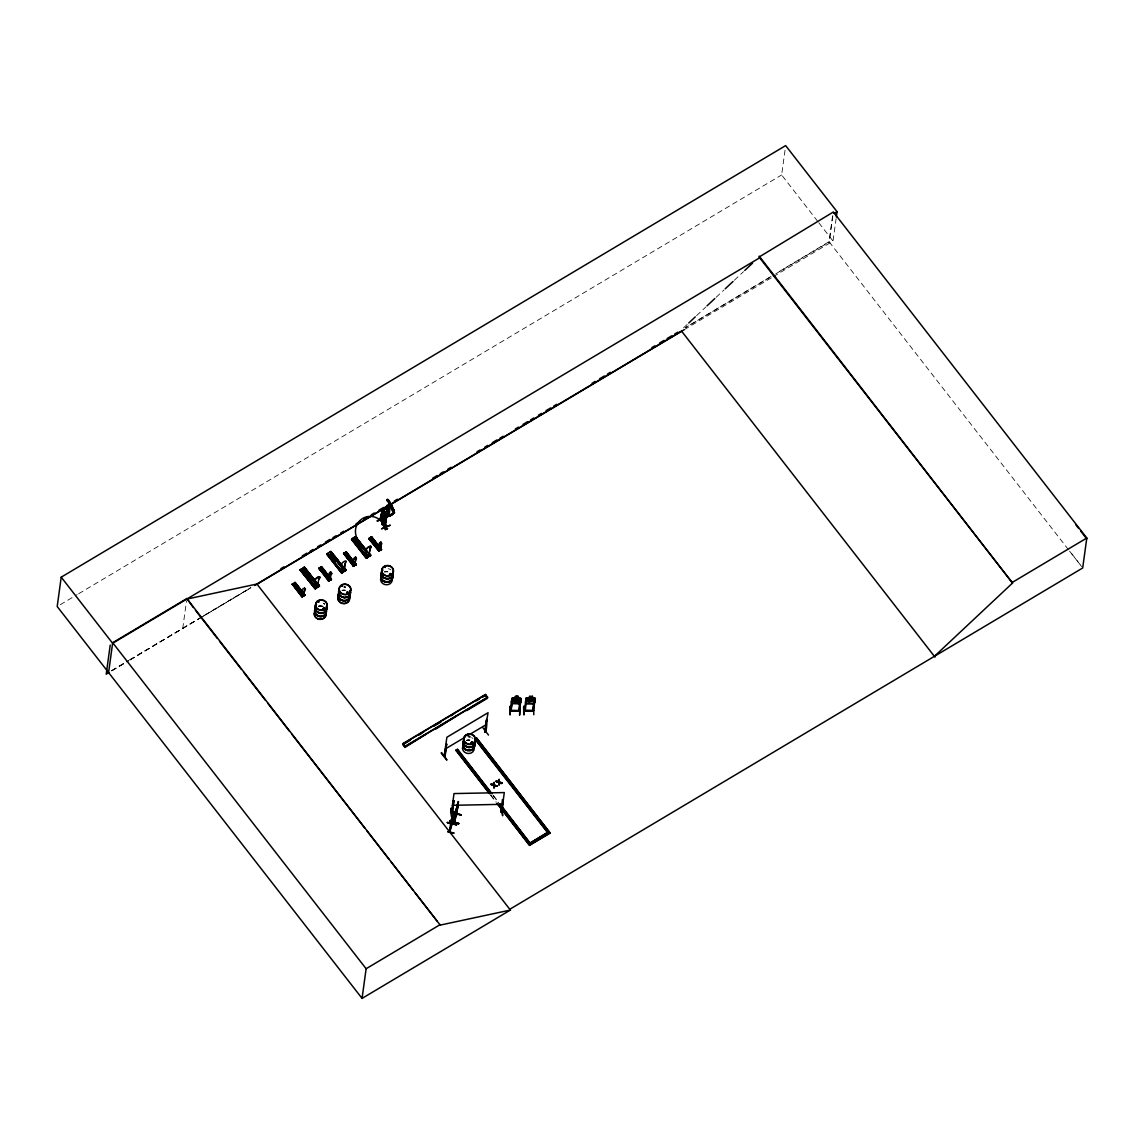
<?xml version="1.0" encoding="UTF-8"?>
<svg xmlns="http://www.w3.org/2000/svg" width="1144" height="1144" viewBox="0 0 1144 1144"><rect width="100%" height="100%" fill="white"/><g stroke="black" fill="none" stroke-linecap="round" stroke-linejoin="round"><path stroke-width="0.75" stroke-dasharray="5 3.75" d="M182.74 628.456L186.529 600.8M817.717 221.378L781.638 174.96L785.428 147.333M832.56 216.016L829.043 241.699L777.134 272.758M1068.496 549.721L829.257 241.97L833.361 211.998M773.215 276.691L833.032 241.069L836.107 218.618M683.54 327.87L687.458 324.21M696.567 315.658L705.691 307.107M716.101 297.34L723.923 290.004M734.334 280.237L743.457 271.686M111.883 670.827L128.671 660.774M130.201 659.859L201.959 616.916M203.489 616.001L250.822 587.687M771.027 276.419L685.528 327.584L774.202 274.76M60.274 604.69L77.148 594.637M78.693 593.722L781.638 174.96M775.732 273.845L829.257 241.97M111.654 670.584L128.3 660.66M129.815 659.759L250.879 587.63M111.611 670.827L128.257 660.903M129.773 660.002L198.084 619.319M199.614 618.404L251.766 587.33M684.255 329.687L771.685 277.606M818.818 222.78L833.032 241.069M1069.583 551.122L1081.609 566.58M493.221 795.323L498.641 802.287M493.164 795.695L498.584 802.659M490.633 794.823L496.053 801.787M490.59 795.194L496.01 802.159M1071.771 553.739L1080.708 565.393M466.695 740.368A5.992 5.291 7.8 0 1 469.769 740.211M466.766 740.082A5.906 5.22 7.8 0 1 469.798 739.925M468.64 737.122A5.906 5.22 7.8 0 1 470.17 737.222M471.643 737.68A5.906 5.22 7.8 0 1 472.944 738.452M468.654 736.865A5.992 5.291 7.8 0 1 470.213 736.965M468.711 736.579A5.906 5.22 7.8 0 1 470.256 736.679M466.695 740.626A5.906 5.22 7.8 0 1 469.726 740.468M318.461 606.291A5.992 5.291 7.8 0 1 323.023 606.592M318.532 606.005A5.906 5.22 7.8 0 1 323.037 606.306M323.409 603.617A5.892 5.205 7.8 0 1 324.696 604.375M323.495 603.188A5.992 5.291 7.8 0 1 324.81 603.961M318.461 606.549A5.906 5.22 7.8 0 1 321.493 606.391M384.727 571.685A5.992 5.291 7.8 0 1 387.802 571.528A5.906 5.22 7.8 0 0 384.784 571.557M388.188 568.711A5.906 5.22 7.8 0 1 390.962 569.927M384.699 571.843A5.992 5.291 7.8 0 1 387.787 571.685M384.713 572.1A5.906 5.22 7.8 0 1 387.744 571.943M342.07 590.533A5.992 5.291 7.8 0 1 345.145 590.375M342.142 590.247A5.906 5.22 7.8 0 1 345.188 590.089M344.015 587.287A5.906 5.22 7.8 0 1 345.545 587.387M344.029 587.029A5.992 5.291 7.8 0 1 345.588 587.129M344.058 586.858A5.992 5.291 7.8 0 1 345.617 586.958M343.572 590.533A5.906 5.22 7.8 0 1 345.102 590.633"/><path stroke-width="1.5" d="M307.522 575.804L307.879 576.805M358.816 545.874L359.702 544.515M315.258 581.023L315.129 586.514L317.689 584.956L318.876 578.821A3.16 1.087 -38.5 0 0 319.162 576.748A3.16 1.087 -38.5 0 0 315.544 578.95A3.16 1.087 -38.5 0 0 315.258 581.023A3.16 1.087 -38.5 0 1 315.658 579.093A3.16 1.087 -38.5 0 1 319.276 576.891A3.16 1.087 -38.5 0 1 318.99 578.978L318.876 578.821M318.032 601.801L318.79 601.958M318.99 601.858L318.046 601.444M323.523 608.937L323.423 608.851M324.71 572.029L324.782 572.987M323.38 608.351L324.424 608.208L323.452 608.694M328.557 579.493L328.643 575.832A2.102 0.729 -37.9 0 1 329.215 574.073L329.658 572.515M341.641 586.028L342.599 586.1M347.89 592.077L346.718 592.992L348.276 593.092M348.634 557.214L348.448 558.158M347.261 593.164L348.148 592.864M349.735 557.7L348.734 558.301M353.339 564.736L353.424 561.075A2.102 0.729 -37.9 0 1 353.982 559.316L354.068 559.416A2.102 0.729 -37.9 0 0 353.496 561.161M366.395 555.984L366.523 550.493A3.16 1.087 -38.5 0 1 366.809 548.419A3.16 1.087 -38.5 0 1 370.413 546.217A3.16 1.087 -38.5 0 1 370.127 548.291L368.94 554.425L366.28 555.827M374.96 543.028L374.789 542.199M378.635 549.649L378.721 545.988A2.102 0.729 -37.9 0 1 379.365 544.344L379.736 542.685M385.171 567.51L384.741 566.981M389.389 574.56L390.09 573.63M389.546 574.245L390.647 574.345L390.433 573.473M467.124 735.949L466.709 735.263M471.214 742.685L471.757 743.014M472.687 742.742L472.443 743.414M451.808 823.451L449.363 831.888L450.05 830.673M452.18 823.723L451.88 824.752L453.81 811.325L451.108 823.766L450.993 823.022M389.046 514.7C364.893 523.308 397.14 515.944 381.41 517.403M380.466 517.774L381.538 516.359M388.388 515.014L389.26 513.627L388.517 513.971C388.502 516.988 387.23 512.884 389.132 513.356M485.599 731.116L484.684 732.074L488.045 712.726L446.875 737.251L444.201 756.184L445.316 755.469M445.116 756.041L446.589 743.972L444.401 756.427L445.288 755.598L444.215 756.098M484.77 732.017C487.659 734.677 487.087 702.373 485.628 731.96L485.699 731.903M381.138 518.132L381.324 516.359L381.553 517.674M392.792 514.028C378.621 517.474 399.857 512.326 390.762 514.871M380.609 518.046L382.239 510.253L381.495 517.846M380.594 516.745L388.288 514.299L380.938 516.974L380.823 518.06L389.132 514.671L380.752 518.604L381.882 517.789M381.209 514.628L382.511 509.866L389.904 507.321L389.046 507.55L388.188 515.043M384.67 507.664L382.739 512.912L383.984 513.499L388.131 510.71L388.474 508.036L387.13 508.122L387.373 506.506L384.584 507.65L387.416 506.592M384.713 507.736L384.398 509.08M389.132 514.671L389.26 513.627M449.363 831.731L451.251 819.361M836.336 216.888L837.05 211.712L785.656 145.603L61.218 577.162L57.2 606.52L362.062 998.397L510.481 909.981L509.881 909.223L1082.696 567.982L1086.8 538.023L833.361 211.998L759.087 257.028L1012.526 583.054L934.391 656.341M110.21 645.087L106.22 674.202L108.823 672.643M108.594 672.629L112.684 642.713L186.844 598.541L440.211 925.11L510.381 910.052L509.781 909.28M193.322 607.521L186.844 598.541M293.422 585.199L295.981 583.769M294.079 586.157L296.653 584.627M292.378 584.083L302.102 596.882L292.435 583.912L302.774 596.41L302.073 596.896L292.206 584.255L295.152 582.482M295.08 587.444L297.654 585.9M295.981 588.474L298.555 586.943M296.968 589.761L299.556 588.231M300.171 569.998L304.29 567.167L319.491 586.157L315.1 588.86L300.128 570.027L315.687 588.516L316.445 588.03L302.545 570.541M301.987 571.428L305.791 569.24M303.003 572.701L306.807 570.513M304.518 574.617L308.351 572.272M303.017 588.488L302.803 589.947A2.102 0.729 -37.9 0 0 302.159 591.605L302.073 595.266L303.789 594.236L304.661 590.261A2.102 0.729 -37.9 0 0 304.447 588.831L304.504 587.601M303.947 595.552L303.975 594.594L303.06 595.91M305.863 576.319L309.681 574.131M303.632 593.865L304.89 594.623L304.104 595.667L294.48 582.768L304.161 595.638M314.214 586.243L317.102 585.227M315.73 588.159L315.372 588.617M316.631 587.358L317.975 585.356L316.631 587.358L317.803 586.643M317.446 584.269L317.832 583.469L319.348 585.385L318.718 586.643L304.762 569.169M317.717 584.241L317.832 583.469M319.905 569.526L322.479 567.982M317.932 586.815L317.975 585.356M320.577 570.27L323.151 568.74M318.962 586.186L319.348 585.385M331.488 579.336L330.63 579.879L320.749 567.224L321.493 566.595L318.904 568.239L328.585 581.095L329.415 580.594L319.19 568.168M321.564 571.657L324.138 570.127M322.465 572.701L325.025 571.271M323.466 573.988L326.04 572.458M327.155 553.925L330.788 551.394L346.003 570.356L331.031 551.522L326.927 553.882L341.942 572.787L342.928 572.257L327.441 553.739M327.942 579.379L330.115 578.077M329.644 580.251L330.459 578.807L330.988 579.636M331.002 573.144L330.931 573.058A2.102 0.729 -37.9 0 1 331.074 574.374L331.159 574.474A2.102 0.729 -37.9 0 0 331.002 573.144L330.702 571.828M330.931 579.679L320.963 566.995L331.102 579.579L330.373 577.548M354.197 565.837L353.339 566.366L343.686 553.381L346.26 551.837L356.256 564.607L355.355 565.122M344.687 554.668L347.247 553.224M343.672 570.498L344.101 569.912L343.243 571.743L343.443 569.097L343.171 569.812M345.331 555.626L347.905 554.082M343.929 568.496L344.315 567.696L345.831 569.612L344.659 571.185L330.745 553.696M344.201 568.468L344.315 567.696M346.346 556.799L348.906 555.369M344.415 571.028L344.587 569.741L343.429 570.456M347.233 557.943L349.807 556.413M348.219 559.33L350.793 557.8M351.437 539.467L366.38 558.329L351.723 538.981L355.555 536.636L366.395 550.293M353.239 540.883L357.057 538.71M355.555 536.636L351.694 539.124L366.866 558.029M355.77 544.072L359.588 541.899M354.068 559.416L354.611 557.586M353.296 566.366L353.567 565.622M355.112 564.907L355.226 564.049L354.325 565.379L354.568 563.849M357.128 545.774L360.932 543.6M354.897 563.32L356.142 564.078L353.71 565.908M353.253 564.635L355.055 563.706L355.841 559.63A2.102 0.729 -37.9 0 0 355.698 558.301L355.77 557.057M355.927 559.716L355.841 559.63A2.102 0.729 -37.9 0 0 355.784 558.386L355.469 557.071L354.254 558.215M355.198 565.022L355.312 564.164L354.526 564.635M358.644 547.69L362.448 545.502M368.797 538.624L378.993 551.065L368.768 538.638L371.728 536.851L370.856 537.38L380.723 550.021L381.381 549.563M366.981 557.614L370.77 555.598L368.64 552.909M369.97 539.682L372.558 538.152M368.053 555.541L368.011 556.985L368.053 555.541C370.313 553.053 368.654 558.372 369.226 554.826M370.656 540.44L373.23 538.91M368.983 553.71L369.083 552.938L370.599 554.854L369.698 556.184M370.828 537.394L371.571 536.765L381.553 549.52L380.666 550.049M371.643 541.827L374.217 540.297M372.544 542.871L375.103 541.441M373.545 544.158L376.119 542.628M385.399 527.27L381.295 519.419L385.299 527.298M378.021 549.549L380.194 548.248M379.365 544.344L379.479 543.043M383.083 524.51L383.755 516.516L381.939 524.238L383.183 524.538M390.147 525.296L381.553 528.828L390.118 525.225M383.812 516.573L382.797 523.909L381.924 524.152M379.751 549.449L379.722 550.421L380.294 549.192M378.564 549.563L380.351 548.634L381.224 544.644A2.102 0.729 -37.9 0 0 381.081 543.314L380.952 541.97M385.614 516.001L385.056 523.981L385.599 515.915L386.858 516.287L385.113 523.88M385.714 515.772L384.741 523.194M381.452 549.006C374.045 552.28 384.127 550.393 380.452 547.719M385.156 523.966L386.4 515.529L385.471 523.008M385.757 523.723L386.443 516.587M362.062 998.397L366.123 968.739L112.684 642.713M425.725 734.362L405.033 747.361L402.917 744.644L403.074 743.543L485.413 694.479L487.544 697.197L487.387 698.298L466.795 710.567L466.895 709.838M405.033 747.361L403.074 743.543M423.509 732.374L423.609 731.645M436.021 728.227L435.921 728.971L456.599 715.972M441.584 752.566L446.947 759.816M445.045 755.283L446.589 743.972M454.483 713.241L451.451 715.729M489.503 793.793L455.956 750.207L457.443 749.306L492.134 793.922M491.005 792.906L457.443 749.306M464.678 707.85L464.779 707.106M449.706 820.734L458.701 823.766L449.721 820.72M451.437 812.826L453.996 793.579L504.304 792.577L501.644 811.84L500.8 811.782L501.873 811.024M451.608 816.802L451.036 808.179L451.594 816.559M452.066 812.669L461.318 814.828L452.037 812.912L453.868 800.7L453.024 800.714L453.868 800.7M452.581 816.501L449.864 831.86M451.422 811.968L452.352 812.769L453.882 800.986M452.009 819.261L452.381 816.559M452.438 816.115L452.738 814.442M453.653 812.297L451.966 824.266M453.396 812.04L451.923 824.409L451.794 823.537M455.727 810.267L456.256 809.623L454.096 822.093L456.37 813.77M454.268 821.349L455.941 809.537M457.085 806.734L456.713 809.437L457.428 806.978M457.443 804.618C453.253 824.724 459.702 793.493 457.285 806.677M458.501 801.501L456.556 815.014L458.101 802.216L457.328 804.847M549.12 831.731L528.528 843.986L547.661 832.26L475.032 738.838L476.533 737.937L550.178 833.089L529.586 845.359L497.097 803.56M487.387 698.298L485.413 694.479M482.982 727.927L488.502 735.063M485.07 732.246L486.386 720.277M490.976 784.398L491.634 783.783L493.693 784.898L490.976 784.398L493.665 785.499L491.005 784.155M493.693 784.898L494.179 782.267L494.294 785.084L497.025 786.2L494.294 785.084M493.808 788.116L493.707 785.256M497.054 785.957L494.294 785.442L497.025 786.2M495.981 781.409L496.639 780.794L498.712 781.91L495.981 781.409L498.684 782.51L496.024 781.166M498.598 779.622L498.712 781.91M498.827 785.141L498.712 782.267M502.073 782.982L499.299 782.453L501.415 783.597C504.576 782.467 494.322 780.823 502.03 783.225M509.866 706.563L510.11 715L509.952 706.377M512.112 702.287L510.867 711.053L510.024 710.953M512.569 698.941L511.011 711.039M501.844 811.754L503.331 799.713L502.473 799.742L500.8 811.782L501.901 811.325M501.615 807.349L502.645 815.772L501.673 807.378M518.06 698.04L518.375 696.453L515.272 696.424L515.072 697.954L513.556 698.469L513.184 701.158L514.571 702.344L517.474 702.373L519.176 701.243L519.548 698.541L518.06 698.04L521.206 698.455L519.333 711.11M510.21 710.624C519.304 710.581 518.16 711.825 519.319 710.267M520.12 699.027L520.978 699.327L520.12 699.027L518.618 711.153L518.661 710.31M519.276 711.168L520.978 699.041M519.633 714.886L519.891 706.72M524.052 706.248L524.281 714.6M526.726 698.784L525.882 698.769L526.726 698.784L525.168 710.882L524.424 709.995L524.381 710.896L526.054 698.183L535.363 698.383L534.834 702.273L533.576 703.689L526.297 703.603L525.525 702.144M525.639 702.144L526.168 698.298M532.418 696.353L532.217 697.883L533.705 698.383L533.333 701.086L528.742 702.187L527.341 701.015L527.713 698.312L529.329 697.854L529.429 696.267L532.532 696.296L532.332 697.74M534.334 697.869L535.249 698.412L533.433 711.01C531.388 710.681 534.248 704.547 534.277 698.87M533.562 706.348L533.805 714.728M529.586 845.359L497.139 803.188M550.178 833.089L476.533 737.937M1012.526 583.054L759.201 256.17M453.367 815.229L452.91 817.574M455.655 813.298L458.072 805.405M449.663 820.992L458.83 823.308M345.359 563.048L344.172 569.169L341.613 570.727L341.756 565.25A3.16 1.087 -38.5 0 1 342.027 563.177A3.16 1.087 -38.5 0 1 345.645 560.975A3.16 1.087 -38.5 0 1 345.359 563.048L344.058 569.026L341.498 570.584M368.94 554.425L370.241 548.434A3.16 1.087 -38.5 0 0 370.527 546.36A3.16 1.087 -38.5 0 0 366.924 548.562A3.16 1.087 -38.5 0 0 366.638 550.636L366.523 550.493M452.538 816.416C455.24 803.817 448.648 831.574 452.695 816.787M303.718 594.151L304.661 590.261M331.074 574.374L330.273 578.464L328.485 579.393M380.28 548.534L381.224 544.644M452.581 817.946L453.124 815.472M457.271 808.122L457.814 805.648M451.594 819.276L453.696 811.768L452.681 814.914M449.563 821.363L458.715 823.694M344.244 570.098L343.5 569.755M389.16 513.699L388.317 513.999M452.037 812.912L452.309 811.94M453.296 812.011L452.624 814.671M458.401 801.944L456.184 809.423L454.411 822.178L456.828 813.699M388.259 515.229L388.917 515.401M382.596 518.075L389.232 515.186M388.488 515.544L389.775 515.057M316.702 585.442L317.789 585.942L316.931 585.885M368.239 554.368L367.61 554.797L368.683 555.083M369.054 555.498L367.968 554.411L365.15 556.041L367.624 554.397M368.482 555.884L368.153 554.84M303.332 594.694L303.475 594.594M329.787 578.506L330.301 579.179M380.037 548.977L380.223 549.206M447.361 822.622L456.527 824.953M452.052 812.798L461.218 815.129M309.495 576.504L309.409 575.461M333.991 560.145L335.878 559.802M323.623 572.214L323.795 573.044M341.67 585.871L342.328 586.043M346.947 592.406L347.261 593.25M348.334 593.164L347.619 592.192M373.802 542.256L374.274 542.042M471.228 742.47L472.343 742.971M472.772 742.613L472.043 742.985M453.167 813.613L453.496 812.783M457.872 803.789L458.186 802.959M343.486 570.012L343.472 569.297M303.475 595.166L303.26 594.394M354.726 564.063L354.197 564.049M316.788 585.156L317.303 585.928M342.9 569.512L343.672 569.54M344.044 570.513L343.472 569.154M343.4 569.24L343.786 570.341M330.544 578.921L329.901 579.021M392.02 514.342L392.907 514.342L382.682 518.046M456.57 814.928L458 802.187L457.814 803.117M524.167 710.51L533.69 710.495M368.554 555.112L367.853 554.94M388.331 513.084L389.418 511.182L388.331 513.084L381.738 515.672L381.066 514.586L381.796 515.758M307.893 576.676L309.509 576.39M360.617 546.174L359.688 544.63M298.341 587.93L297.111 588.545M297.225 587.944L297.469 588.917M346.675 592.435L347.662 592.006M347.032 592.277L346.918 593.407M384.37 566.895L384.927 567.038M389.675 573.602L389.775 574.502L390.748 574.231M379.665 542.971L380.852 542.099M451.494 812.397L452.309 812.326L451.394 812.326M452.252 812.755L451.422 812.755M500.958 811.024L500.886 811.768L501.801 811.325M519.347 703.803L520.663 702.33L519.419 703.846L512.126 703.66L511.368 702.216L511.997 698.355L512.998 697.883C516.416 699.113 514.285 694.594 518.375 696.453M526.297 703.603L533.562 703.603L534.834 702.273M315.644 588.545L300.443 569.669L301.473 569.197M304.361 569.426L318.218 586.943L303.189 568.125L304.032 567.624M318.776 586.6L303.517 567.767L304.533 567.295L319.233 586.228M346.003 570.356L341.584 573.087L326.927 553.882M330.416 551.894L345.674 570.484M351.651 539.239L352.724 538.667L367.195 557.829M367.052 551.894L355.198 537.137L366.48 550.25M344.716 571.171L345.946 570.413M366.666 558.043L367.71 557.5L353.796 540.011M302.545 596.61L293.107 583.712M355.57 564.95L345.917 552.223M328.528 581.123L331.302 579.35M318.718 568.468L329.429 580.58M379.164 550.965L369.669 538.095L368.983 538.409M343.486 553.71L344.344 553.181L343.672 553.481L354.011 565.837M345.86 552.266L356.27 564.593M379.107 550.993L369.598 538.138M525.225 710.81L525.153 710.067M533.504 710.953L524.381 710.853M384.098 517.159L383.04 516.673M688.759 322.994L695.266 316.888M706.992 305.891L714.8 298.555M725.224 288.788L733.032 281.467M744.758 270.47L752.566 263.134M382.582 509.981L381.553 510.739M301.444 569.212L315.944 588.359M326.669 554.225L341.684 573.03M329.958 552.094L344.973 570.913M354.726 537.337L366.309 552.352L355.512 538.938M354.998 537.28L366.795 552.037M355.741 536.822L366.166 550.35M301.415 569.254L316.43 588.059L301.187 569.212M341.856 572.829L326.955 553.739M345.459 570.713L331.488 553.238M366.895 558.015L351.723 538.981M352.466 538.738L367.61 557.571L352.395 538.781M441.141 753.038L446.661 759.988M292.235 584.241L293.093 583.726M319.405 567.939L328.743 580.895L331.374 578.835M320.778 567.209L321.636 566.695L331.474 579.35M345.56 552.466L346.403 551.937M295.009 582.382L304.99 595.137L294.48 582.768M354.168 565.865L344.172 553.181L353.853 566.037M378.635 551.294L379.493 550.764M309.366 576.59L308.122 576.819M334.22 559.716L335.692 559.616M358.959 545.96L360.632 546.06M329.93 572.429L330.788 571.928M324.825 572.243L323.695 572.844M342.428 586.271L341.698 585.971M323.537 607.95L323.037 608.822L324.195 609.237M324.424 609.237L324.438 608.107M456.556 810.596L457.228 806.591M389.089 515.358L390.848 514.829M389.632 515.229L380.895 518.547M389.117 514.743L389.961 507.521L389.046 507.55M342.857 569.154L340.383 570.799L343.2 569.14M315.015 586.371L317.689 584.956M343.286 570.298L344.458 569.583L343.114 571.571M368.196 555.712L369.369 554.997M345.831 569.612L342.185 572.715M370.599 554.854L370.213 555.641L368.697 553.739M367.882 556.828L369.054 556.113M759.673 257.8L112.612 643.271L61.218 577.162M834.019 213.513L837.05 211.712M280.866 568.654L283.926 566.823M302.316 555.87L306.921 553.124M309.981 551.308L313.056 549.477M317.646 546.732L320.72 544.916M325.311 542.17L329.915 539.439M332.975 537.608L336.05 535.778M340.64 533.047L343.715 531.216M355.97 523.909L360.575 521.163M363.635 519.347L366.695 517.517M371.299 514.771L374.36 512.955M378.964 510.21L383.569 507.478M386.629 505.648L389.689 503.818M394.294 501.086L397.354 499.256M432.618 478.249L437.208 475.518M440.283 473.688L443.343 471.857M447.947 469.126L451.008 467.295M477.062 451.766L480.137 449.949M484.727 447.204L487.802 445.373M492.392 442.642L496.996 439.897M500.057 438.066L503.131 436.25M515.386 428.943L518.461 427.112M523.051 424.381L527.656 421.636M530.716 419.805L533.79 417.989M538.381 415.243L541.455 413.413M546.046 410.682L550.65 407.936M553.71 406.106L556.785 404.29M592.034 383.283L595.094 381.452M599.699 378.721L604.304 375.976M607.364 374.145L610.424 372.329M651.823 347.676L654.883 345.845M659.487 343.1L664.078 340.369M667.152 338.538L671.742 335.793M674.803 333.976L677.877 332.146M186.758 599.098L256.928 584.026L681.538 331.088L934.977 657.099M254.826 585.513L684.255 329.687M352.581 564.335L355.083 563.306M304.061 594.694L303.189 595.052M304.89 594.623L302.245 596.653L305.005 595.123M353.496 566.123L356.084 564.593M402.917 744.644L410.267 740.254M419.09 735.006L422.036 733.247M433.805 726.24L441.155 721.864M476.447 700.829L479.393 699.084M482.325 697.325L485.271 695.581M405.191 746.26L487.544 697.197M445.259 748.991L465.093 737.179M468.139 735.363L486.443 724.467M455.898 750.564L457.4 749.678M529.629 844.987L550.221 832.718M1012.64 582.196L1086.8 538.023M366.123 968.739L440.283 924.552M385.328 529.586L387.487 528.671L385.328 529.586A15.287 14.986 66 0 0 365.823 517.045A15.287 14.986 66 0 0 357.114 538.424M388.459 516.159L389.446 515.601L382.539 518.346M385.371 517.074L384.584 517.603M382.21 517.517L383.183 519.648L381.839 520.205L380.995 518.017L382.268 517.488M392.178 509.666A7.55 1.702 64.2 0 0 387.501 501.143L386.729 499.671L388.159 499.685A8.809 1.988 64.2 0 1 393.25 508.651L394.48 512.712L393.536 513.17L391.477 509.037L393.121 509.209L391.477 509.037M387.087 500.729L388.445 500.686A7.55 1.702 64.2 0 1 393.121 509.209M386.729 499.671L387.215 500.142A8.809 1.988 64.2 0 1 392.306 509.109L393.364 510.724L394.308 510.267M512.998 697.983L511.911 698.426L510.124 710.953L510.925 710.167M526.068 698.283L527.112 697.683M360.432 546.217L359.144 546.146M335.406 561.203L336.021 559.902M307.922 575.332L309.209 575.403M390.133 515.615L391.42 514.943L387.973 516.001M348.62 557.3L349.32 557.185M324.667 573.015L323.809 572.958M390.633 574.703L389.603 574.631M391.105 515.215L384.713 517.546L391.205 515.329L390.304 515.558M382.368 510.524L381.467 510.553M384.441 517.345L385.213 517.031M386.715 516.316L385.971 516.602L386.887 516.502M384.598 517.846C391.648 515.658 367.81 524.867 381.553 519.047M386.043 517.546L377.277 520.72M370.484 555.698L368.54 552.981M342.356 572.629L328.428 555.14M391.205 515.329L385.986 516.916L388.788 516.173M388.288 515.572L392.907 514.342M380.709 518.575L385.328 517.345M449.663 831.03L449.792 831.902L452.137 823.523M523.752 714.814L523.609 706.434M471.814 741.87L472.715 742.027M383.397 517.546C379.879 540.254 386.214 500.929 382.725 523.766M524.367 710.424L533.519 710.624M381.567 549.506L371.543 536.865M319.533 567.967L329.086 580.794M503.346 800.014L502.473 799.742M452.381 805.319L502.702 804.318M512.955 697.926L520.177 698.026M534.277 699.17L535.135 698.884M512.583 699.227L511.726 698.927M519.891 706.749L519.648 715.086M511.111 710.381L518.447 710.467M510.124 710.953L519.362 711.082M335.149 561.132L334.377 560.903M472.215 742.156L471.914 742.942M389.031 507.292L389.861 507.464M532.775 710.953L532.632 710.195M457.6 807.75L455.698 813.927L455.684 813.198M448.005 831.645L454.139 833.132L447.919 831.945M324.281 607.836L323.209 608.923M472.243 741.998L472.829 743.185L471.328 742.828M354.769 537.237L366.566 552.094M331.26 553.396L345.245 570.842M330.845 553.639L344.744 571.142M304.29 567.167L319.419 586.214M305.005 569.011L315.801 582.425M300.214 569.969L315.201 588.817M371.228 537.151L381.224 549.721M371.042 537.165L381.052 549.821M369.483 538.109L379.336 550.807M346.203 552.009L355.927 564.793M345.731 552.237L355.598 564.936M343.686 553.381L353.811 566.08M474.989 739.196L547.618 832.617M329.215 574.073L329.286 574.174A2.102 0.729 -37.9 0 0 328.728 575.918M321.435 566.766L331.145 579.55M499.728 803.689L530.029 843.099L501.844 806.849M455.956 750.207L489.546 793.421M304.833 595.166L294.98 582.468L304.661 595.338M292.707 583.955L302.602 596.582M256.928 584.026L510.381 910.052M195.51 610.338L217.346 638.438M219.534 641.255L241.384 669.354M243.572 672.172L265.422 700.271M267.61 703.074L289.446 731.188M291.634 733.99L364.836 828.142M367.009 830.959L388.86 859.058M391.048 861.875L412.898 889.975M415.086 892.792L436.937 920.891M1075.76 524.638L1078.749 528.514M1080.722 531.102L1086.686 538.867M382.668 519.076L386.772 526.783M392.421 508.579L394.48 512.712M387.673 499.213L388.031 500.271M393.364 510.724L393.536 513.17M493.593 782.61L493.736 784.655M499.299 782.453L499.413 784.784M494.294 785.442L494.394 787.773M499.184 779.279L499.299 782.11M474.259 743.943A5.906 5.22 7.8 0 1 467.724 750.707A5.906 5.22 7.8 0 1 464.192 742.113M474.388 743.571A5.992 5.291 7.8 0 1 467.753 750.421A5.992 5.291 7.8 0 1 464.178 741.712A5.906 5.22 7.8 0 0 467.796 750.164A5.906 5.22 7.8 0 0 474.331 743.4M474.231 748.004A5.906 5.22 7.8 0 1 466.609 753.238A5.906 5.22 7.8 0 1 463.821 744.83M474.803 740.497A5.992 5.291 7.8 0 1 468.954 747.447A5.992 5.291 7.8 0 1 463.778 739.782M474.703 740.711A5.906 5.22 7.8 0 1 468.94 747.561A5.906 5.22 7.8 0 1 463.821 739.996M474.774 740.168A5.906 5.22 7.8 0 1 469.011 747.018A5.906 5.22 7.8 0 1 463.892 739.453M325.311 608.651A5.906 5.22 7.8 0 1 321.021 616.73A5.906 5.22 7.8 0 1 315.143 609.166M326.126 609.666A5.992 5.291 7.8 0 1 320.277 616.616A5.992 5.291 7.8 0 1 315.1 608.937M325.668 612.583A5.92 5.22 7.8 0 1 319.891 619.447A5.92 5.22 7.8 0 1 314.757 611.868M325.64 612.412A5.863 5.177 7.8 0 1 319.905 619.219A5.863 5.177 7.8 0 1 314.829 611.711M326.598 606.248A5.992 5.291 7.8 0 1 319.962 613.112A5.992 5.291 7.8 0 1 316.387 604.389M326.097 609.323A5.906 5.22 7.8 0 1 320.334 616.187A5.906 5.22 7.8 0 1 315.215 608.622M326.469 606.635A5.906 5.22 7.8 0 1 319.934 613.399A5.906 5.22 7.8 0 1 316.402 604.79M326.54 606.091A5.906 5.22 7.8 0 1 320.005 612.855A5.906 5.22 7.8 0 1 316.488 604.246M392.278 575.432A5.906 5.22 7.8 0 1 386.5 582.282A5.906 5.22 7.8 0 1 381.395 574.717M392.378 575.217A5.992 5.291 7.8 0 1 386.529 582.167A5.992 5.291 7.8 0 1 381.338 574.502M391.892 577.963A5.863 5.177 7.8 0 1 385.399 584.684A5.863 5.177 7.8 0 1 381.896 576.147M392.821 571.971A5.992 5.291 7.8 0 1 386.2 578.835A5.992 5.291 7.8 0 1 382.625 570.112A5.992 5.291 7.8 0 0 386.214 578.664A5.992 5.291 7.8 0 0 392.85 571.814M392.349 574.889A5.906 5.22 7.8 0 1 386.586 581.738A5.906 5.22 7.8 0 1 381.467 574.174M392.406 575.046A5.992 5.291 7.8 0 1 386.558 581.996A5.992 5.291 7.8 0 1 381.367 574.331M393.136 572.987A5.906 5.22 7.8 0 1 385.514 578.221A5.906 5.22 7.8 0 1 382.739 569.798M349.635 594.108A5.906 5.22 7.8 0 1 343.1 600.872A5.906 5.22 7.8 0 1 339.582 592.263M349.735 593.893A5.992 5.291 7.8 0 1 343.114 600.757A5.992 5.291 7.8 0 1 339.539 592.034M349.592 597.983A5.863 5.177 7.8 0 1 342.013 603.188A5.863 5.177 7.8 0 1 339.253 594.823M349.606 598.169A5.92 5.22 7.8 0 1 341.984 603.403A5.92 5.22 7.8 0 1 339.196 594.98M350.178 590.662A5.992 5.291 7.8 0 1 344.33 597.611A5.992 5.291 7.8 0 1 339.153 589.932M349.707 593.564A5.906 5.22 7.8 0 1 343.944 600.414A5.906 5.22 7.8 0 1 338.824 592.849M350.078 590.876A5.906 5.22 7.8 0 1 344.315 597.726A5.906 5.22 7.8 0 1 339.196 590.161M350.207 590.49A5.992 5.291 7.8 0 1 344.358 597.44A5.992 5.291 7.8 0 1 339.167 589.775M384.47 509.652L384.141 512.34L386.729 511.282L387.072 508.594L384.47 509.652M385.156 507.793L386.829 507.107L385.156 507.793M307.393 578.221L311.211 575.89L307.393 578.221M328.471 555.641L332.303 553.31L328.471 555.641M329.486 556.928L333.319 554.583L329.486 556.928M331.002 558.83L334.834 556.499L331.002 558.83M332.346 560.531L336.179 558.201L332.346 560.531M333.876 562.448L337.709 560.102L333.876 562.448M354.254 542.17L358.086 539.825L354.254 542.17M386.386 526.712L384.513 527.641L386.658 526.74L382.282 519.033L386.386 526.712M447.39 822.464L456.613 824.652L447.375 822.493M515.1 698.483L514.743 701.186L517.631 701.215L518.003 698.526L515.1 698.483M515.858 696.81L517.646 697.311L515.858 696.81M529.257 698.326L528.9 701.029L531.788 701.058L532.16 698.369L529.257 698.326M530.015 696.653L531.803 697.154L530.015 696.653M518.804 701.73L516.287 700.342L513.413 701.715L515.672 700.014L513.913 698.398L516.416 699.742L519.147 698.412L516.959 700.042L518.804 701.73M532.961 701.572L530.444 700.185L527.57 701.558L529.829 699.856L528.07 698.24L530.487 699.542L533.304 698.255L531.116 699.885L532.961 701.572M485.371 694.851L403.017 743.9L405.133 746.632L487.487 697.568L485.371 694.851M380.852 519.791L384.87 527.527L380.852 519.791M393.593 509.609L392.649 510.067L393.607 509.652M465.837 742.999A5.906 5.22 7.8 0 0 475.418 740.168A5.906 5.22 7.8 0 0 467.581 734.133A5.906 5.22 7.8 0 0 465.837 742.999M465.808 743.257A5.892 5.205 7.8 0 0 475.375 740.425A5.892 5.205 7.8 0 0 467.553 734.405A5.892 5.205 7.8 0 0 465.808 743.257M317.603 608.937A5.92 5.22 7.8 0 0 327.198 606.091A5.92 5.22 7.8 0 0 319.348 600.042A5.92 5.22 7.8 0 0 317.603 608.937M317.603 609.166A5.863 5.177 7.8 0 0 327.113 606.349A5.863 5.177 7.8 0 0 319.319 600.357A5.863 5.177 7.8 0 0 317.603 609.166M383.841 574.588A5.92 5.22 7.8 0 0 393.436 571.743A5.92 5.22 7.8 0 0 385.585 565.708A5.92 5.22 7.8 0 0 383.841 574.588M383.841 574.717A5.863 5.177 7.8 0 0 393.364 571.9A5.863 5.177 7.8 0 0 385.571 565.908A5.863 5.177 7.8 0 0 383.841 574.717M341.212 593.164A5.92 5.22 7.8 0 0 350.808 590.318A5.92 5.22 7.8 0 0 342.957 584.284A5.92 5.22 7.8 0 0 341.212 593.164M341.212 593.407A5.863 5.177 7.8 0 0 350.736 590.576A5.863 5.177 7.8 0 0 342.928 584.598A5.863 5.177 7.8 0 0 341.212 593.407"/></g></svg>
